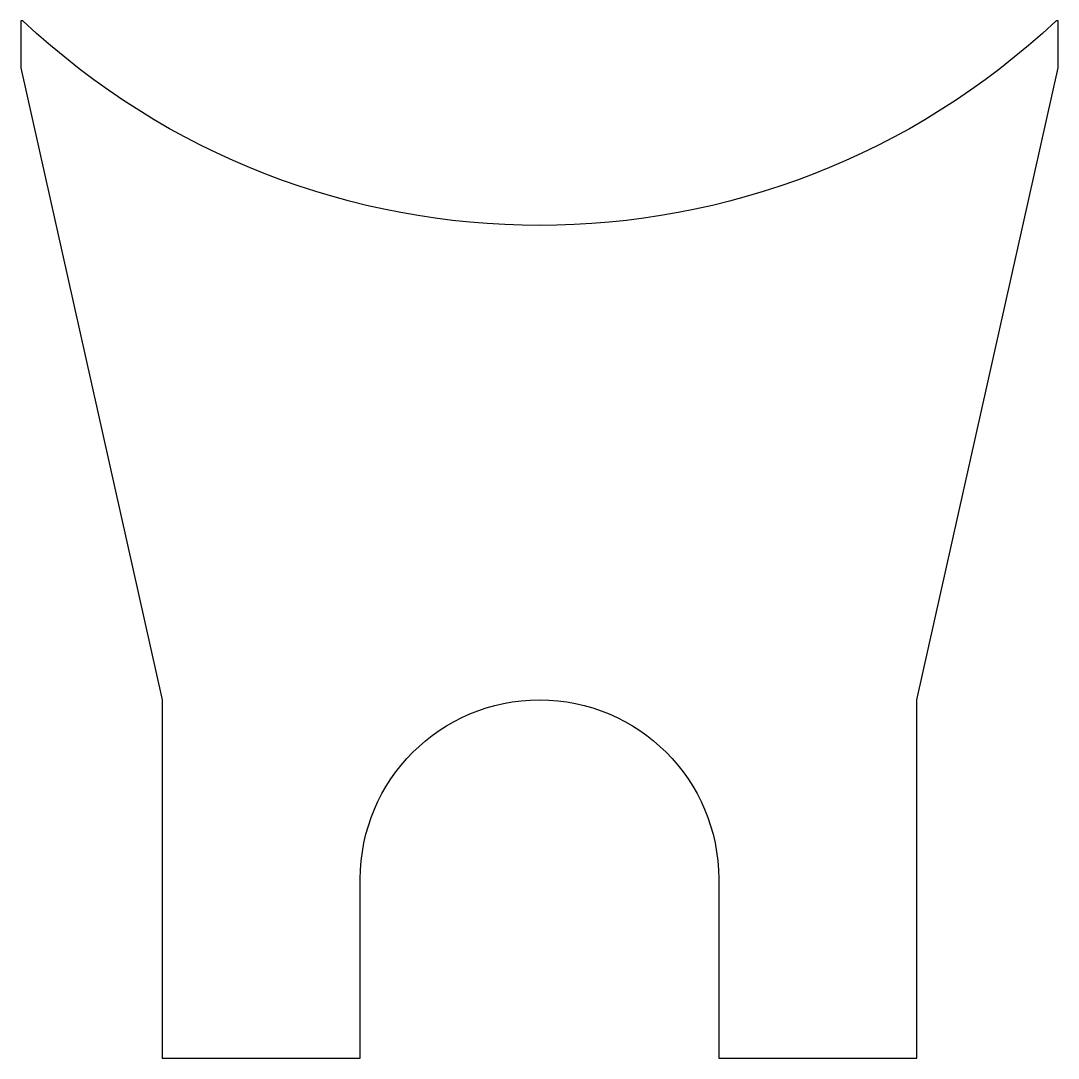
# Model space of a CAD drawing. Extents: x 0 to 110, y 0 to 110.
import ezdxf

# ---------------------------------------------------------------- set-up
doc = ezdxf.new("R2010")
doc.units = 0
doc.layers.get('0').update_dxf_attribs({"linetype": 'CONTINUOUS'})

msp = doc.modelspace()

# ---------------------------------------------------------------- linework, layer by layer
msp.add_lwpolyline([(74, 19), (74, 0), (95, 0), (95, 38), (110, 105), (110, 110), (109.78, 110, -0.396113), (0.22, 110), (0, 110), (0, 105), (15, 38), (15, 0), (36, 0), (36, 19, -1)], format="xyb", close=True)

doc.saveas('drawing.dxf')
